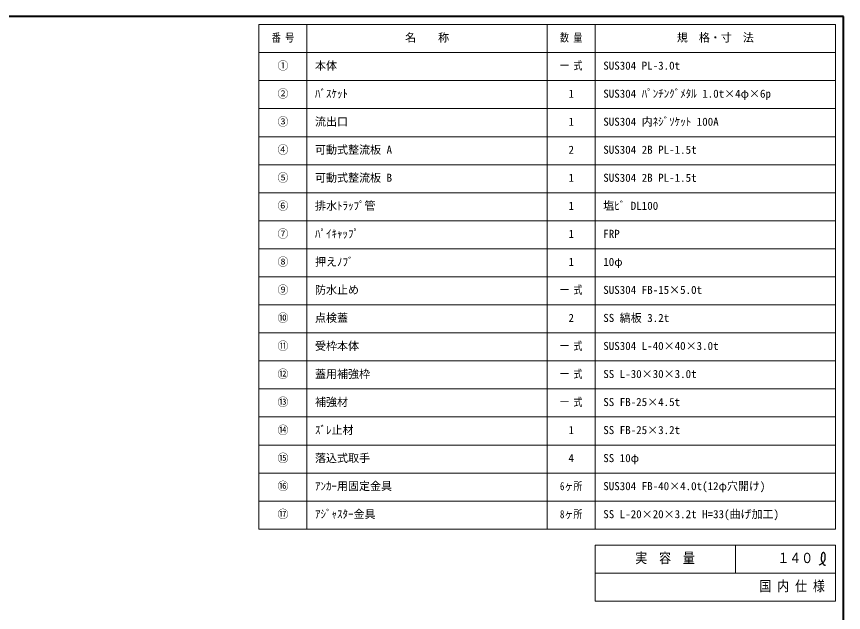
# Model space of a CAD drawing. Units: millimetres at full size, sheet at 1:10; details may follow other scales. Extents: x -2114 to 1936, y -1399 to 1411.
# Drawn here: x -129 to 1936, y -77 to 1411 of the extents above; entities that cross this region are included whole.
import ezdxf
from ezdxf.enums import TextEntityAlignment as Align

# ---------------------------------------------------------------- set-up
doc = ezdxf.new("R2010")
doc.units = ezdxf.units.MM
doc.header["$LTSCALE"] = 10
doc.layers.add('0-0_ﾚｲﾔ1', color=4, linetype='Continuous', lineweight=9)
doc.styles.add('ＭＳ ゴシック', font='')
doc.styles.get('ＭＳ ゴシック').set_extended_font_data('MS Gothic')

msp = doc.modelspace()

# ---------------------------------------------------------------- linework, layer by layer
at = {"layer": '0-0_ﾚｲﾔ1', "color": 1, "lineweight": 40}
for p, q in [((1936.08, 1411.36), (-2113.92, 1411.36)), ((1936.08, -1398.64), (1936.08, 1411.36))]:
    msp.add_line(p, q, dxfattribs=at)
at = {"layer": '0-0_ﾚｲﾔ1', "color": 3, "lineweight": 18}
for p, q in [((1916.08, 1391.36), (476.08, 1391.36)), ((596.08, 131.36), (596.08, 1391.36)), ((1196.08, 131.36), (1196.08, 1391.36)), ((1316.08, 131.36), (1316.08, 1391.36)), ((1916.08, 131.36), (1916.08, 1391.36)), ((1916.08, 1321.36), (476.08, 1321.36)), ((1916.08, 1251.36), (476.08, 1251.36)), ((1916.08, 1181.36), (476.08, 1181.36)), ((1916.08, 1111.36), (476.08, 1111.36)), ((1916.08, 1041.36), (476.08, 1041.36)), ((1916.08, 971.36), (476.08, 971.36)), ((1916.08, 901.36), (476.08, 901.36)), ((1916.08, 831.36), (476.08, 831.36)), ((1916.08, 761.36), (476.08, 761.36)), ((1916.08, 691.36), (476.08, 691.36)), ((1916.08, 621.36), (476.08, 621.36)), ((1916.08, 551.36), (476.08, 551.36)), ((1916.08, 481.36), (476.08, 481.36)), ((1916.08, 411.36), (476.08, 411.36)), ((1916.08, 341.36), (476.08, 341.36)), ((1916.08, 271.36), (476.08, 271.36)), ((1916.08, 201.36), (476.08, 201.36)), ((1316.08, 91.36), (1916.08, 91.36)), ((1316.08, 91.36), (1316.08, -48.64)), ((1666.08, 91.36), (1666.08, 21.36)), ((1916.08, 91.36), (1916.08, -48.64)), ((1316.08, 21.36), (1916.08, 21.36)), ((1316.08, -48.64), (1916.08, -48.64))]:
    msp.add_line(p, q, dxfattribs=at)
msp.add_lwpolyline([(1916.08, 131.36), (476.08, 131.36), (476.08, 1391.36)], dxfattribs=at)
at = {"layer": '0-0_ﾚｲﾔ1', "color": 5, "lineweight": 25}
for points in [[(1875.78, 41.36), (1876.6, 41.83), (1878, 42.64), (1879.39, 43.48), (1880.76, 44.35), (1882.1, 45.27), (1883.4, 46.24), (1884.14, 46.84), (1884.68, 47.3), (1885.59, 48.14), (1886.44, 49.02), (1887.24, 49.95), (1887.97, 50.94), (1888.61, 51.97), (1888.94, 52.59), (1889.17, 53.1), (1889.53, 54), (1889.83, 54.93), (1890.07, 55.87), (1890.25, 56.83), (1890.39, 57.79), (1890.44, 58.35), (1890.49, 58.93), (1890.53, 59.92), (1890.54, 60.92), (1890.52, 61.92), (1890.5, 62.92), (1890.46, 63.93), (1890.44, 64.52), (1890.43, 65.14), (1890.39, 66.21), (1890.3, 67.27), (1890.13, 68.31), (1889.85, 69.32), (1889.41, 70.29), (1889.07, 70.82), (1888.86, 71.11), (1888.44, 71.57), (1887.97, 71.98), (1887.47, 72.33)], [(1887.47, 72.33), (1886.93, 72.58), (1886.38, 72.72), (1886.06, 72.74), (1885.79, 72.72), (1885.34, 72.62), (1884.89, 72.45), (1884.46, 72.2), (1884.04, 71.91), (1883.66, 71.58), (1883.46, 71.37), (1883.17, 71.04), (1882.74, 70.45), (1882.38, 69.82), (1882.08, 69.17), (1881.84, 68.49), (1881.64, 67.8), (1881.54, 67.39), (1881.43, 66.89), (1881.27, 66), (1881.15, 65.12), (1881.05, 64.23), (1880.97, 63.33), (1880.89, 62.43), (1880.85, 61.91), (1880.8, 61.29), (1880.71, 60.22), (1880.64, 59.15), (1880.59, 58.08), (1880.59, 57.01), (1880.65, 55.95), (1880.72, 55.34), (1880.79, 54.8), (1880.98, 53.89), (1881.21, 52.99), (1881.48, 52.1), (1881.8, 51.22), (1882.15, 50.35), (1882.36, 49.85), (1882.52, 49.5)], [(1882.52, 49.5), (1882.8, 48.88), (1883.1, 48.28), (1883.41, 47.68), (1883.74, 47.09), (1884.07, 46.5), (1884.28, 46.15), (1884.52, 45.76), (1884.96, 45.08), (1885.43, 44.42), (1885.94, 43.8), (1886.48, 43.23), (1887.07, 42.72), (1887.43, 42.45), (1887.74, 42.26), (1888.3, 41.95), (1888.89, 41.69), (1889.5, 41.46), (1890.13, 41.25), (1890.76, 41.06), (1891.13, 40.95)]]:
    msp.add_lwpolyline(points, dxfattribs=at)

# ---------------------------------------------------------------- texts
at = {"layer": '0-0_ﾚｲﾔ1', "color": 7, "style": 'ＭＳ ゴシック'}
for s, height, width, p in [('番 号', 20.16, 0.8, (507.95, 1342.61)), ('数 量', 20.16, 0.8, (1227.95, 1342.61)), ('一 式', 20.16, 0.8, (1227.95, 1272.61)), ('一 式', 20.16, 0.8, (1227.95, 712.61)), ('一 式', 20.16, 0.8, (1227.95, 572.61)), ('一 式', 20.16, 0.8, (1227.95, 502.61)), ('一 式', 20.16, 0.8, (1227.95, 432.61)), ('6ヶ所', 20.16, 0.8, (1227.95, 222.61)), ('8ヶ所', 20.16, 0.8, (1227.95, 152.61)), ('実\u3000容\u3000量', 25.66, 0.85, (1416.08, 38.86)), ('１４０', 25.66, 0.85, (1771.08, 38.86)), ('国 内 仕 様', 25.66, 0.85, (1726.08, -31.14))]:
    msp.add_text(s, height=height, dxfattribs=dict(at, width=width)).set_placement(p, align=Align.BOTTOM_LEFT)
for s, p in [('名\u3000\u3000称', (841.08, 1342.61)), ('規\u3000格・寸\u3000法', (1519.83, 1342.61)), ('①', (522.33, 1272.61)), ('本体', (616.08, 1272.61)), ('SUS304 PL-3.0t', (1336.08, 1272.61)), ('②', (522.33, 1202.61)), ('ﾊﾞｽｹｯﾄ', (616.08, 1202.61)), ('1', (1249.2, 1202.61)), ('SUS304 ﾊﾟﾝﾁﾝｸﾞﾒﾀﾙ 1.0t×4φ×6p', (1336.08, 1202.61)), ('③', (522.33, 1132.61)), ('流出口', (616.08, 1132.61)), ('1', (1249.2, 1132.61)), ('SUS304 内ﾈｼﾞｿｹｯﾄ 100A', (1336.08, 1132.61)), ('④', (522.33, 1062.61)), ('可動式整流板 A', (616.08, 1062.61)), ('2', (1249.2, 1062.61)), ('SUS304 2B PL-1.5t', (1336.08, 1062.61)), ('⑤', (522.33, 992.61)), ('可動式整流板 B', (616.08, 992.61)), ('1', (1249.2, 992.61)), ('SUS304 2B PL-1.5t', (1336.08, 992.61)), ('⑥', (522.33, 922.61)), ('排水ﾄﾗｯﾌﾟ管', (616.08, 922.61)), ('塩ﾋﾞ DL100', (1336.08, 922.61)), ('1', (1249.2, 922.61)), ('⑦', (522.33, 852.61)), ('ﾊﾟｲｷｬｯﾌﾟ', (616.08, 852.61)), ('1', (1249.2, 852.61)), ('FRP', (1336.08, 852.61)), ('⑧', (522.33, 782.61)), ('押えﾉﾌﾞ', (616.08, 782.61)), ('1', (1249.2, 782.61)), ('10φ', (1336.08, 782.61)), ('⑨', (522.33, 712.61)), ('防水止め', (616.08, 712.61)), ('SUS304 FB-15×5.0t', (1336.08, 712.61)), ('⑩', (522.33, 642.61)), ('点検蓋', (616.08, 642.61)), ('2', (1249.2, 642.61)), ('SS 縞板 3.2t', (1336.08, 642.61)), ('⑪', (522.33, 572.61)), ('受枠本体', (616.08, 572.61)), ('SUS304 L-40×40×3.0t', (1336.08, 572.61)), ('⑫', (522.33, 502.61)), ('蓋用補強枠', (616.08, 502.61)), ('SS L-30×30×3.0t', (1336.08, 502.61)), ('⑬', (522.33, 432.61)), ('補強材', (616.08, 432.61)), ('SS FB-25×4.5t', (1336.08, 432.61)), ('⑭', (522.33, 362.61)), ('ｽﾞﾚ止材', (616.08, 362.61)), ('1', (1249.2, 362.61)), ('SS FB-25×3.2t', (1336.08, 362.61)), ('⑮', (522.33, 292.61)), ('落込式取手', (616.08, 292.61)), ('4', (1249.2, 292.61)), ('SS 10φ', (1336.08, 292.61)), ('⑯', (522.33, 222.61)), ('ｱﾝｶｰ用固定金具', (616.08, 222.61)), ('SUS304 FB-40×4.0t(12φ穴開け)', (1336.08, 222.61)), ('⑰', (522.33, 152.61)), ('ｱｼﾞｬｽﾀｰ金具', (616.08, 152.61)), ('SS L-20×20×3.2t H=33(曲げ加工)', (1336.08, 152.61))]:
    msp.add_text(s, height=20.16, dxfattribs=at).set_placement(p, align=Align.BOTTOM_LEFT)

doc.saveas('drawing.dxf')
